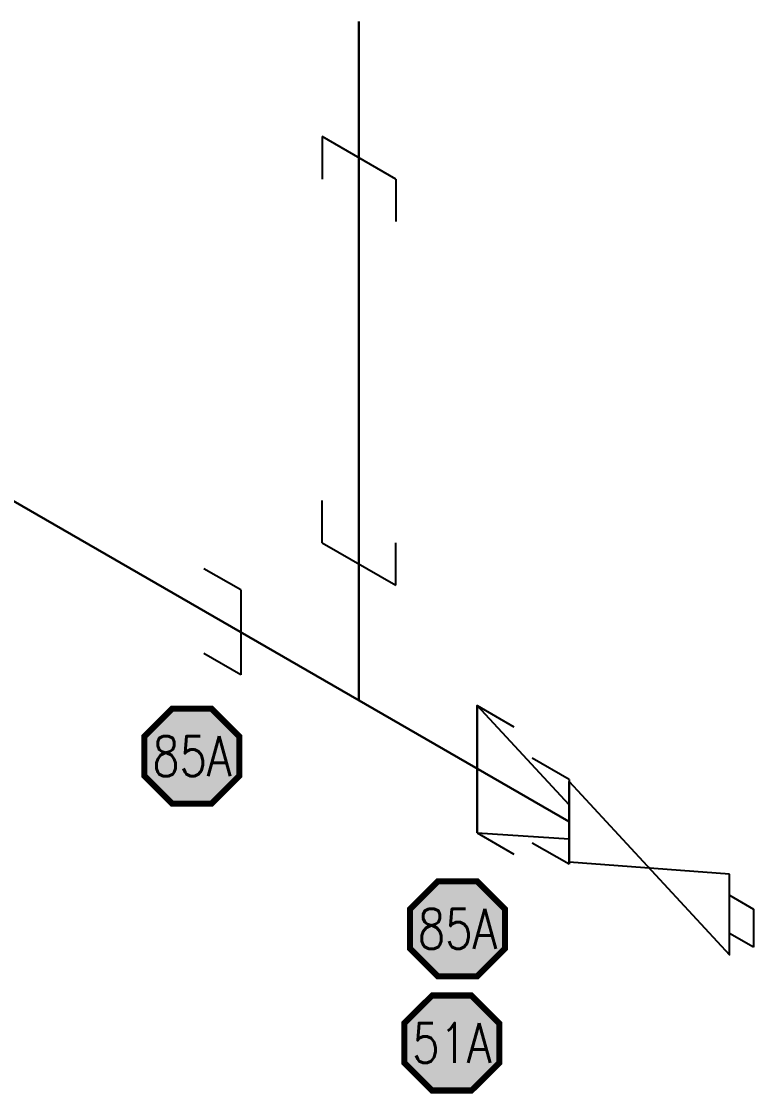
# Model space of a CAD drawing. Header units: inches. Extents: x 0.1 to 17.4, y 0.1 to 11.4.
# Drawn here: x 10.45 to 11.527, y 2.891 to 4.469 of the extents above; entities that cross this region are included whole.
import ezdxf
from ezdxf.enums import TextEntityAlignment as Align

# ---------------------------------------------------------------- set-up
doc = ezdxf.new("R2010")
doc.units = ezdxf.units.IN
doc.header["$MEASUREMENT"] = 0
doc.layers.add('FITTINGS', color=4, linetype='Continuous')
doc.layers.add('PART_PCML', color=7, linetype='Continuous')
doc.layers.add('PIPE', color=7, linetype='Continuous', lineweight=30)
doc.styles.add('SIMPLEX', font='ROMANS')

# ---------------------------------------------------------------- blocks, each defined once
blk = doc.blocks.new('2_PLUG_PIPE_30')
at = {"color": 0, "linetype": 'ByBlock', "lineweight": -2}
blk.add_wipeout([(0, 0.0231), (0, -0.0231), (0.0551, -0.0133), (0.0551, 0.0037), (0.0903, 0.0241), (0.0903, 0.0802), (0.0551, 0.0599), (0.0551, 0.0769)], dxfattribs=at)
for p, q in [((0.0903, 0.0802), (0.0551, 0.0599)), ((0.0903, 0.0241), (0.0903, 0.0802)), ((0.0551, 0.0769), (0, 0.0231)), ((0.0551, 0.0769), (0.0551, -0.0133)), ((0, 0.0231), (0, -0.0231)), ((0.0551, 0.0037), (0.0903, 0.0241)), ((0, -0.0231), (0.0551, -0.0133))]:
    blk.add_line(p, q, dxfattribs=at)
blk = doc.blocks.new('*U95')
blk.add_wipeout([(0.1181, -0.0088), (0.1181, -0.1276), (0, 0), (-0.1181, 0.0088), (-0.1181, 0.1276), (0, 0)]).dxf.layer = 'FITTINGS'
at = {"layer": 'FITTINGS'}
blk.add_lwpolyline([(0.1181, -0.0088), (-0.1181, 0.0088), (-0.1181, 0.1276), (0.1181, -0.1276)], close=True, dxfattribs=at)
blk = doc.blocks.new('PART_PCML')
blk.add_hatch(color=0).paths.add_polyline_path([(-0.0699, -0.029), (-0.029, -0.0699), (0.029, -0.0699), (0.0699, -0.029), (0.0699, 0.029), (0.029, 0.0699), (-0.029, 0.0699), (-0.0699, 0.029)])
at = {"color": 7, "const_width": 0.009}
blk.add_lwpolyline([(-0.0699, 0.029), (-0.029, 0.0699), (0.029, 0.0699), (0.0699, 0.029), (0.0699, -0.029), (0.029, -0.0699), (-0.029, -0.0699), (-0.0699, -0.029), (-0.0699, 0.029), (-0.029, 0.0699)], dxfattribs=at)
at = {"color": 18, "true_color": 0x000000}
blk.add_lwpolyline([(-0.029, 0.0699), (-0.0699, 0.029), (-0.0699, -0.029), (-0.029, -0.0699), (0.029, -0.0699), (0.0699, -0.029), (0.0699, 0.029), (0.029, 0.0699)], close=True, dxfattribs=at)
at = {"color": 7, "true_color": 0xffffff, "style": 'SIMPLEX', "width": 0.8, "flags": 1}
for tag, p in [('CIRCUIT', (-0.0939, 0.0889)), ('DM', (-0.0527, -0.1332)), ('TYPE', (-0.0749, -0.2043))]:
    blk.add_attdef(tag, p, '', height=0.0586, dxfattribs=at)
at = {"color": 7, "true_color": 0xffffff, "style": 'SIMPLEX', "width": 0.8}
blk.add_attdef('DMDISP', text='', height=0.0586, dxfattribs=at).set_placement((0, 0), align=Align.MIDDLE_CENTER)

msp = doc.modelspace()

# ---------------------------------------------------------------- linework, layer by layer
at = {"layer": 'FITTINGS', "linetype": 'ByBlock', "lineweight": -2}
for p, q in [((11.0004, 4.2372), (10.8922, 4.2997)), ((10.8922, 4.2997), (10.8922, 4.2372)), ((11.0004, 4.2372), (11.0004, 4.1747)), ((10.8922, 3.7015), (10.8922, 3.764)), ((10.8922, 3.7015), (11.0004, 3.639)), ((11.0004, 3.639), (11.0004, 3.7015)), ((10.7723, 3.6323), (10.7182, 3.6635)), ((10.7723, 3.6323), (10.7723, 3.5073)), ((10.7723, 3.5073), (10.7182, 3.5385)), ((11.1203, 3.2746), (11.1203, 3.4621)), ((11.1203, 3.4621), (11.1744, 3.4308)), ((11.1203, 3.2746), (11.1744, 3.2433))]:
    msp.add_line(p, q, dxfattribs=at)
at = {"layer": 'PIPE'}
for p, q in [((10.9463, 4.4693), (10.9463, 3.4693)), ((10.0448, 3.9898), (11.3793, 3.2193))]:
    msp.add_line(p, q, dxfattribs=at)

# ---------------------------------------------------------------- block references
at = {"layer": 'FITTINGS', "yscale": -1}
msp.add_blockref('2_PLUG_PIPE_30', (11.4367, 3.1862), dxfattribs=at)
at = {"layer": 'PART_PCML', "color": 13}
for p in [(10.7004, 3.3874), (11.0913, 3.1332)]:
    msp.add_blockref('PART_PCML', p, dxfattribs=at).add_auto_attribs({'DMDISP': '85A'})
at = {"layer": 'PART_PCML', "color": 96}
msp.add_blockref('PART_PCML', (11.083, 2.965), dxfattribs=at).add_auto_attribs({'DMDISP': '51A'})

# ---------------------------------------------------------------- next in the draw order: block references
at = {"layer": 'FITTINGS'}
msp.add_blockref('*U95', (11.3737, 3.2226), dxfattribs=at)

# ---------------------------------------------------------------- next in the draw order: linework, layer by layer
at = {"layer": 'FITTINGS', "linetype": 'ByBlock', "lineweight": -2}
for p, q in [((11.2556, 3.3532), (11.2015, 3.3845)), ((11.2556, 3.3532), (11.2556, 3.2282)), ((11.2556, 3.2282), (11.2015, 3.2595))]:
    msp.add_line(p, q, dxfattribs=at)
msp.add_lwpolyline([(11.1203, 3.2746), (11.2556, 3.2656), (11.2556, 3.3159), (11.1203, 3.4621)], close=True, dxfattribs=at)

doc.saveas('drawing.dxf')
